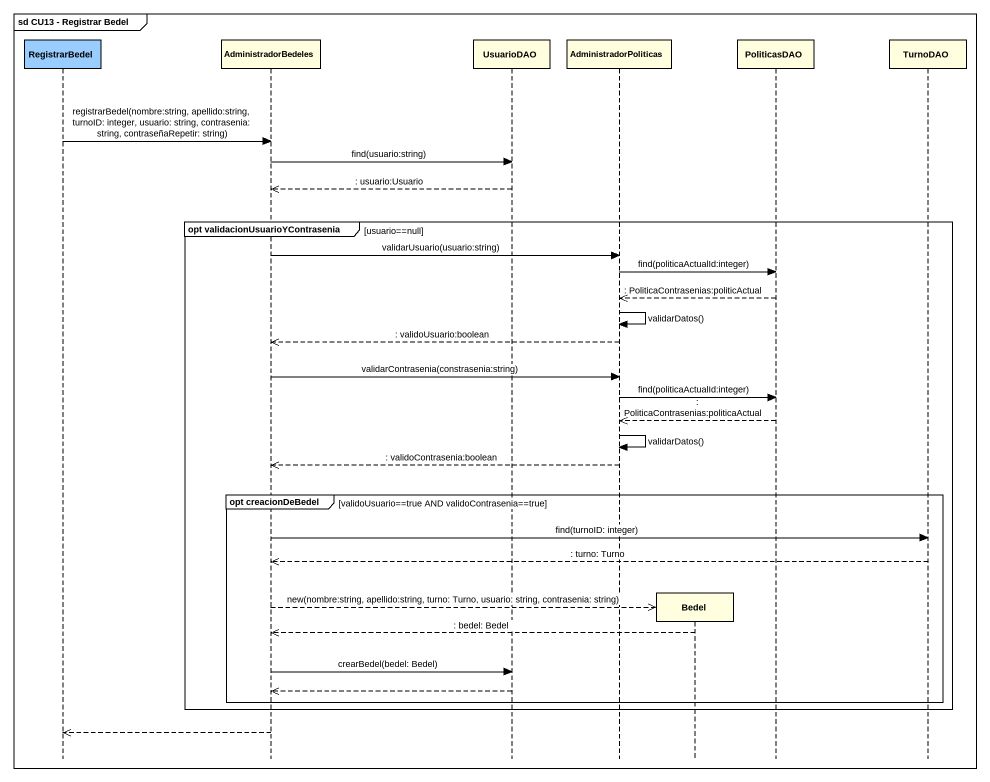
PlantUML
@startuml
mainframe sd CU13 - Registrar Bedel
hide footbox
participant RegistrarBedel #99CCFF
participant AdministradorBedeles #FFFFE0
participant UsuarioDAO #FFFFE0
participant AdministradorPoliticas #FFFFE0
participant Bedel #FFFFE0
participant PoliticasDAO #FFFFE0
participant TurnoDAO #FFFFE0

RegistrarBedel -> AdministradorBedeles : registrarBedel(nombre:string, apellido:string, turnoID: integer, usuario: string, contrasenia: string, contraseñaRepetir: string)
AdministradorBedeles -> UsuarioDAO : find(usuario:string)
UsuarioDAO -->> AdministradorBedeles : : usuario:Usuario
group opt validacionUsuarioYContrasenia [usuario==null]
  AdministradorBedeles -> AdministradorPoliticas : validarUsuario(usuario:string)
  AdministradorPoliticas -> PoliticasDAO : find(politicaActualId:integer)
  PoliticasDAO -->> AdministradorPoliticas : : PoliticaContrasenias:politicActual
  AdministradorPoliticas -> AdministradorPoliticas : validarDatos()
  AdministradorPoliticas -->> AdministradorBedeles : : validoUsuario:boolean
  AdministradorBedeles -> AdministradorPoliticas : validarContrasenia(constrasenia:string)
  AdministradorPoliticas -> PoliticasDAO : find(politicaActualId:integer)
  PoliticasDAO -->> AdministradorPoliticas : : PoliticaContrasenias:politicaActual
  AdministradorPoliticas -> AdministradorPoliticas : validarDatos()
  AdministradorPoliticas -->> AdministradorBedeles : : validoContrasenia:boolean
  group opt creacionDeBedel [validoUsuario==true AND validoContrasenia==true]
    AdministradorBedeles -> TurnoDAO : find(turnoID: integer)
    TurnoDAO -->> AdministradorBedeles : : turno: Turno
    AdministradorBedeles -->> Bedel ** : new(nombre:string, apellido:string, turno: Turno, usuario: string, contrasenia: string)
    Bedel -->> AdministradorBedeles : : bedel: Bedel
    AdministradorBedeles -> UsuarioDAO : crearBedel(bedel: Bedel)
    UsuarioDAO -->> AdministradorBedeles
  end
end
AdministradorBedeles -->> RegistrarBedel
@enduml
